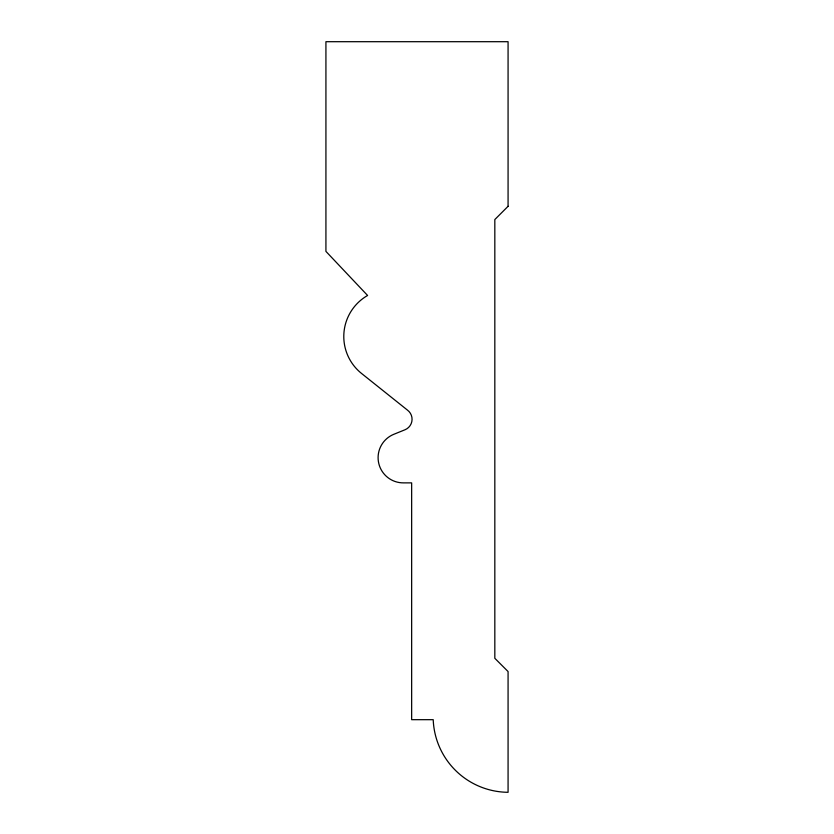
<?xml version="1.0" encoding="UTF-8"?>
<svg xmlns="http://www.w3.org/2000/svg" width="834" height="834" viewBox="0 0 834 834"><rect width="100%" height="100%" fill="white"/><g stroke="black" fill="none" stroke-linecap="round" stroke-linejoin="round"><path stroke-width="1.25" d="M508.073 206.3L494.823 219.55L494.823 658.297L508.073 671.547L508.073 792.3A75.54 75.54 0 0 1 433.211 719.679L411.652 719.679L411.652 482.876L403.437 482.876A25.218 25.218 0 0 1 393.773 434.316L404.97 429.781A11.363 11.363 0 0 0 407.399 410.067L361.56 373.465A47.288 47.288 0 0 1 367.596 295.476L325.927 251.388L325.927 41.7L508.073 41.7L508.073 206.3"/></g></svg>
